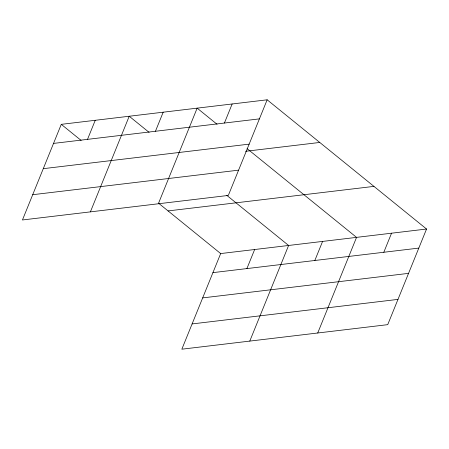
<?xml version="1.0" encoding="UTF-8"?>
<svg xmlns="http://www.w3.org/2000/svg" width="449" height="449" viewBox="0 0 449 449"><rect width="100%" height="100%" fill="white"/><g stroke="black" fill="none" stroke-linecap="round" stroke-linejoin="round"><path stroke-width="0.67" d="M267.155 99.807L61.277 124.345L22.45 219.971L228.328 195.433L267.155 99.807L426.55 229.029L387.723 324.655L181.845 349.193L220.672 253.567L426.55 229.029M87.51 139.364L95.25 120.293M90.389 211.872L129.217 116.246L149.079 132.348M155.444 131.265L163.189 112.199M158.329 203.773L197.156 108.147L217.019 124.25M224.416 123.043L232.155 103.977M246.899 268.586L254.645 249.521M249.784 341.094L288.612 245.468L226.801 195.36M314.839 260.487L322.584 241.422M317.724 333.001L356.551 237.375L247.073 148.619M383.811 252.265L391.55 233.199M53.538 143.411L259.415 118.873M43.278 168.672L249.156 144.135M245.597 151.291L319.755 142.451M32.71 194.703L238.582 170.165M168.072 210.923L373.95 186.386M212.933 272.633L418.81 248.095M202.673 297.9L408.551 273.362M192.105 323.931L397.977 299.393M61.277 124.345L81.14 140.442M158.862 203.453L220.672 253.567"/></g></svg>
